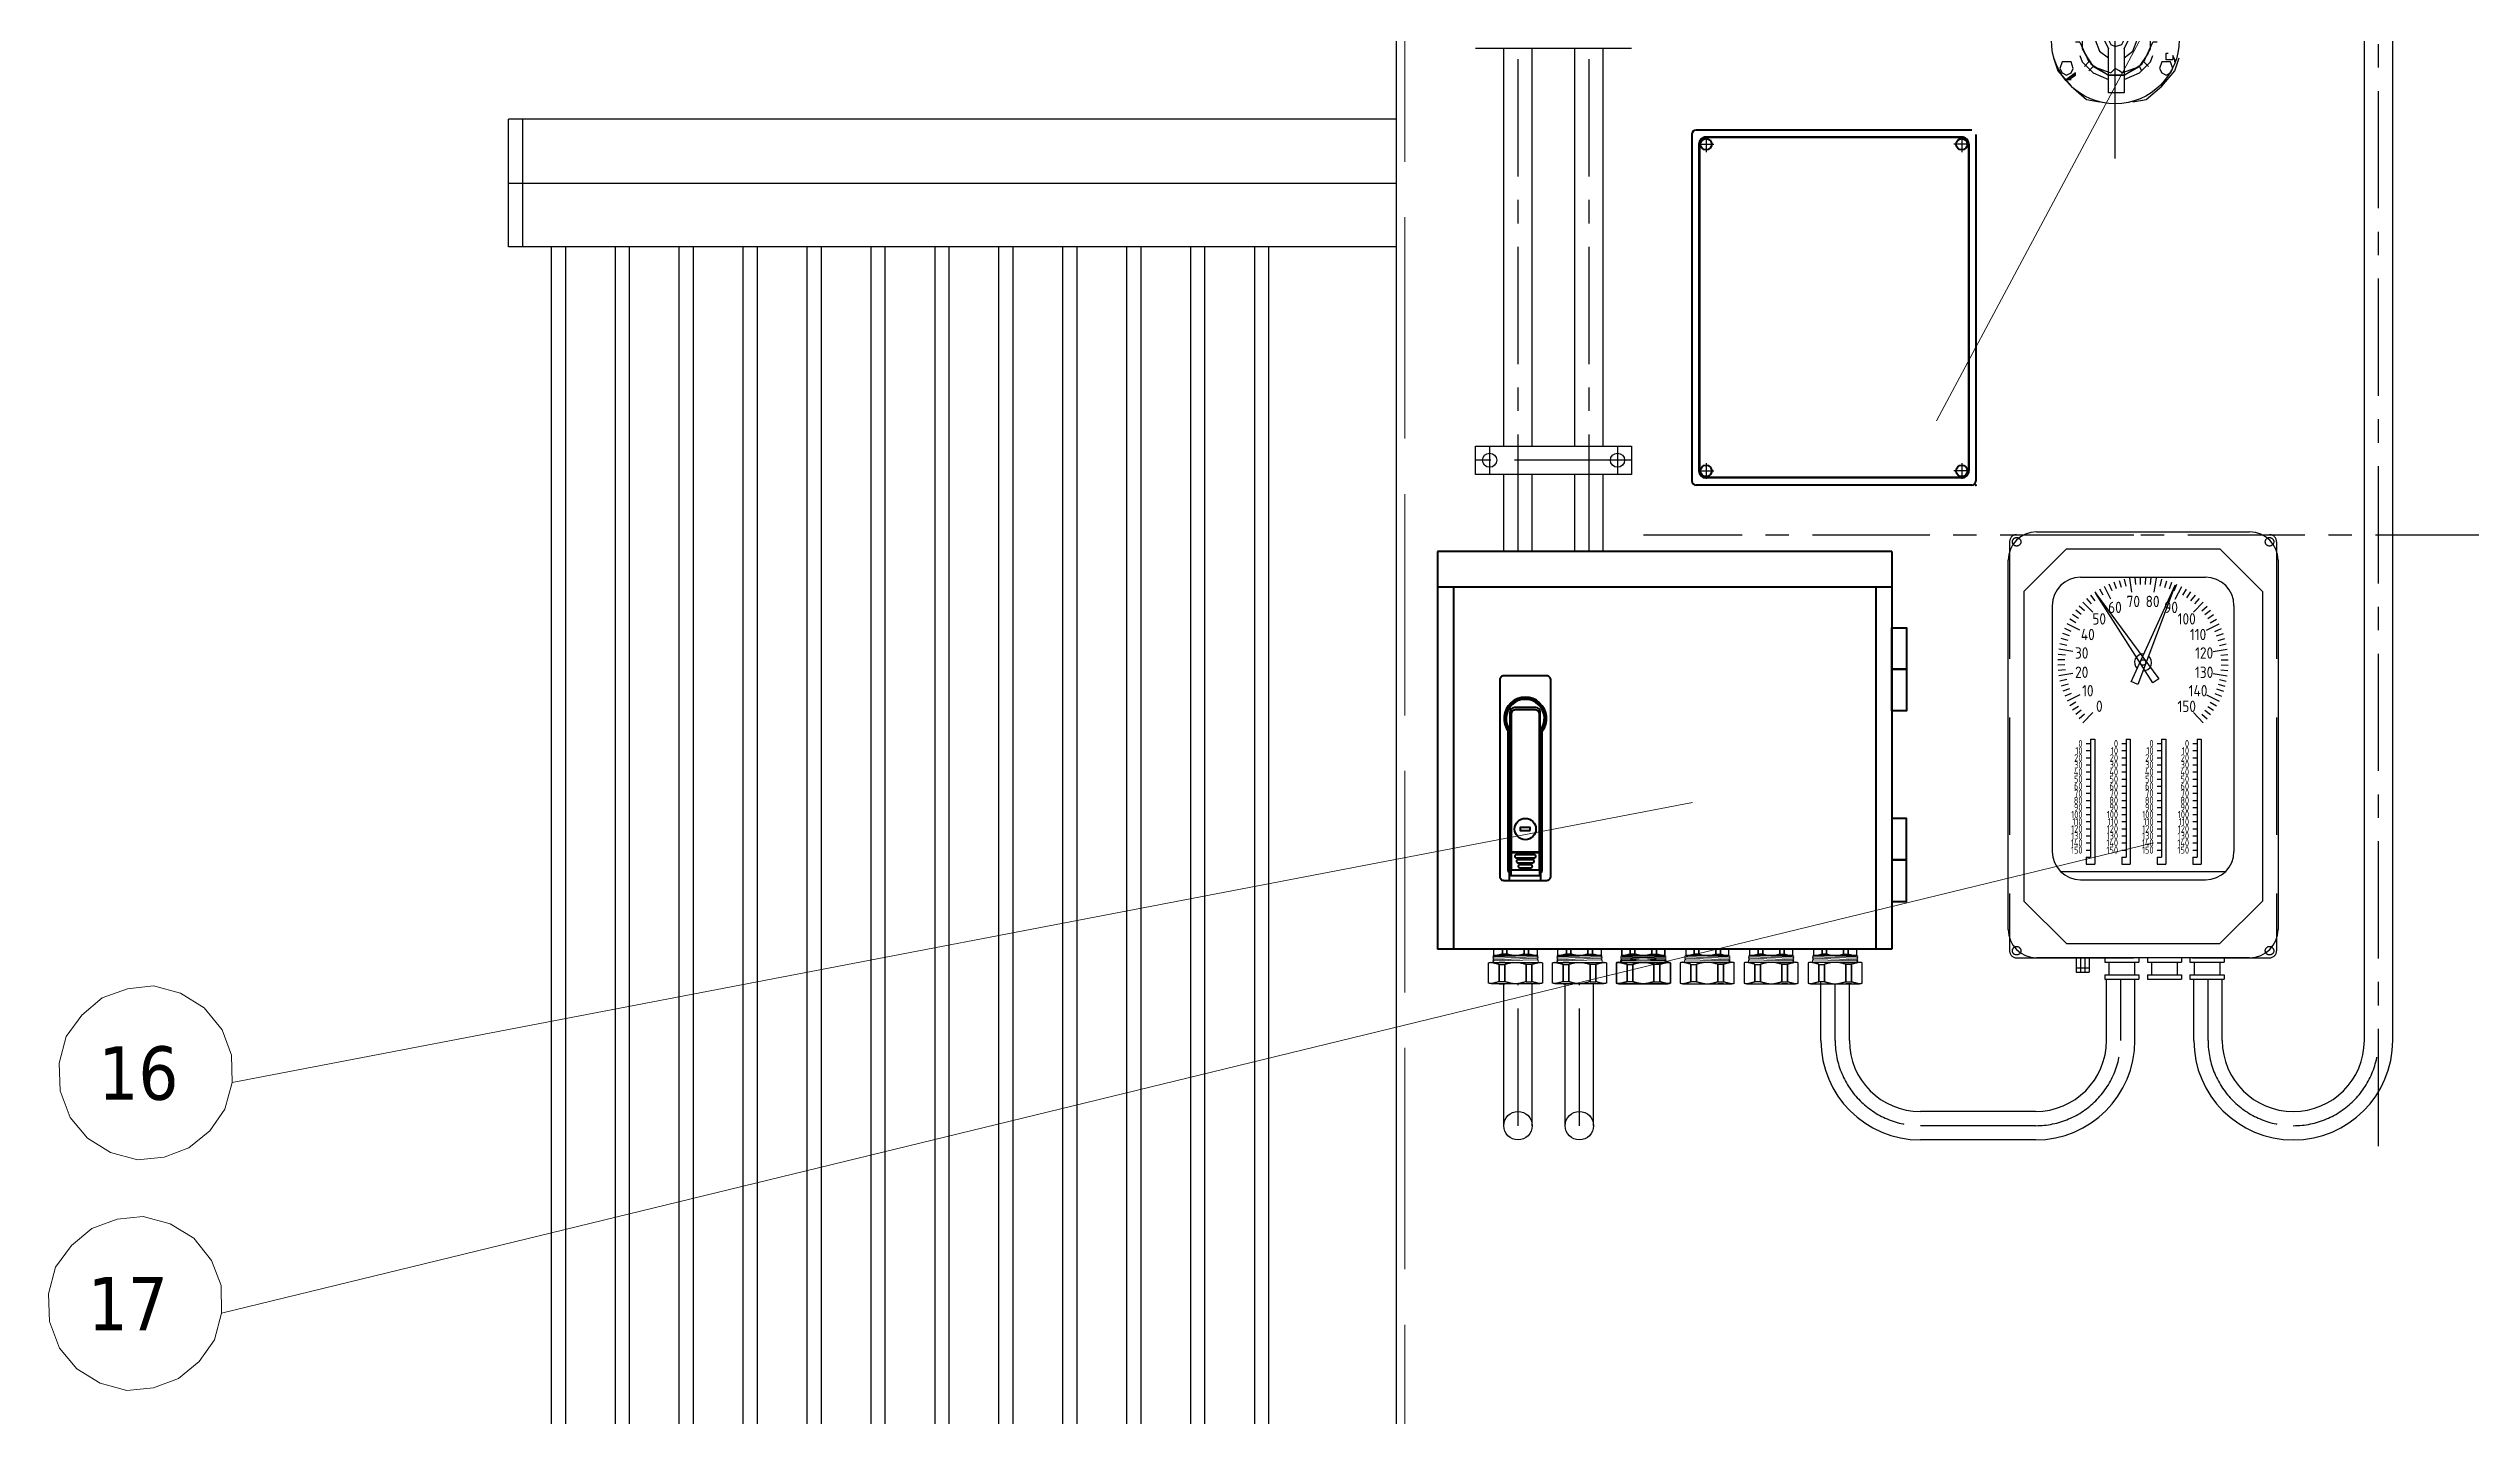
# Model space of a CAD drawing. Header units: millimetres. Extents: x 198976 to 421125, y -418833 to -203687.
# Drawn here: x 203527 to 205233, y -208846 to -207883 of the extents above; entities that cross this region are included whole.
import ezdxf
from ezdxf.enums import TextEntityAlignment as Align

# ---------------------------------------------------------------- set-up
doc = ezdxf.new("R2010")
doc.units = ezdxf.units.MM
doc.header["$LTSCALE"] = 13
for name, pattern in [('ACAD_ISO02W100', [15, 12, -3]), ('CENTER', [50.8, 31.75, -6.35, 6.35, -6.35]), ('CENTERX2', [101.6, 63.5, -12.7, 12.7, -12.7]), ('HIDDEN', [9.525, 6.35, -3.175])]:
    doc.linetypes.add(name, pattern=pattern)
doc.layers.get('0').update_dxf_attribs({"color": 1, "linetype": 'CENTER'})
for name, color, linetype in [('1', 4, 'Continuous'), ('2', 3, 'Continuous'), ('3', 6, 'HIDDEN'), ('3中心线层', 1, 'CENTER'), ('粗实线', 4, 'Continuous')]:
    doc.layers.add(name, color=color, linetype=linetype)
doc.layers.add('标注、文本', color=3, linetype='Continuous', lineweight=25)
doc.layers.add('铁心', color=3, linetype='Continuous', lineweight=0)
doc.styles.get("Standard").update_dxf_attribs({"font": 'gbenor.shx', "bigfont": 'gbcbig.shx'})
doc.styles.add('Tahoma$001', font='tahoma.ttf', dxfattribs={"height": 2.159784})
doc.styles.add('Tahoma_txtstyle_37.59_0_0', font='tahoma.ttf')

# ---------------------------------------------------------------- blocks, each defined once
blk = doc.blocks.new('A$C0AD52951')
at = {"layer": '粗实线'}
h = blk.add_hatch(color=256, dxfattribs=at)
h.dxf.hatch_style = 2
h.paths.add_polyline_path([(2.2, 41.7), (1.1, 41.7), (2.2, 41.7), (3.3, 40.6), (3.3, 39.5), (4.4, 39.5), (4.4, 38.4), (5.5, 38.4), (5.5, 37.3), (6.6, 39.5), (5.5, 39.5), (4.4, 38.4), (4.4, 39.5), (4.4, 40.6), (3.3, 40.6), (3.3, 41.7)])
h = blk.add_hatch(color=256, dxfattribs=at)
h.dxf.hatch_style = 2
h.paths.add_polyline_path([(1.1, 41.7), (1.1, 40.6), (1.1, 39.5), (2.2, 39.5), (2.2, 40.6), (1.1, 40.6), (1.1, 41.7), (2.2, 41.7)])
h = blk.add_hatch(color=256, dxfattribs=at)
h.dxf.hatch_style = 2
h.paths.add_polyline_path([(6.6, 11), (7.7, 11), (11, 13.2), (11, 14.3)])
for points in [[(24.1, 62.5), (14.3, 59.3), (6.6, 52.7), (1.1, 43.9), (0, 38.4)], [(35.1, 51.6), (39.5, 57.1), (38.4, 62.5), (34, 66.9), (28.5, 66.9), (24.1, 62.5), (23, 57.1), (27.4, 51.6)], [(25.2, 64.7), (30.7, 71.3), (37.3, 64.7)], [(62.5, 38.4), (61.4, 43.9), (56, 52.7), (48.3, 59.3), (38.4, 62.5)], [(27.4, 51.6), (19.8, 48.3), (14.3, 42.8), (13.2, 39.5)], [(27.4, 48.3), (18.7, 43.9), (14.3, 36.2), (14.3, 26.3), (18.7, 18.7), (27.4, 13.2), (35.1, 13.2), (35.1, 4.4), (27.4, 4.4), (27.4, 13.2)], [(23, 59.3), (23, 47.2)], [(27.4, 35.1), (27.4, 51.6), (35.1, 51.6), (35.1, 35.1)], [(49.4, 39.5), (48.3, 42.8), (42.8, 48.3), (35.1, 51.6)], [(35.1, 13.2), (43.9, 18.7), (48.3, 26.3), (48.3, 36.2), (43.9, 43.9), (35.1, 48.3)], [(39.5, 59.3), (39.5, 47.2)], [(54.9, 50.5), (50.5, 47.2)], [(54.9, 50.5), (51.6, 50.5), (52.7, 48.3)], [(45, 40.6), (43.9, 42.8), (36.2, 47.2), (26.3, 47.2), (18.7, 42.8), (17.6, 40.6)], [(27.4, 40.6), (23, 36.2), (20.8, 30.7), (23, 25.2), (27.4, 21.9)], [(35.1, 21.9), (39.5, 25.2), (41.7, 30.7), (39.5, 36.2), (35.1, 40.6)], [(15.4, 24.1), (19.8, 17.6), (28.5, 14.3)], [(27.4, 35.1), (25.2, 30.7), (27.4, 26.3)], [(35.1, 26.3), (35.1, 13.2), (27.4, 13.2), (27.4, 26.3)], [(34, 14.3), (42.8, 17.6), (47.2, 24.1)], [(35.1, 26.3), (37.3, 30.7), (35.1, 35.1)], [(60.4, 19.8), (60.4, 20.8), (59.3, 23), (59.3, 21.9), (59.3, 20.8), (58.2, 20.8), (57.1, 20.8), (56, 20.8), (56, 21.9), (56, 23), (56, 24.1), (57.1, 24.1)], [(0, 21.9), (2.2, 15.4), (8.8, 7.7), (16.5, 1.1), (23, 0)], [(13.2, 23), (14.3, 19.8), (19.8, 14.3), (27.4, 11)], [(34, 14.3), (32.9, 15.4), (30.7, 16.5), (29.6, 15.4), (28.5, 14.3)], [(34, 14.3), (32.9, 15.4), (30.7, 16.5), (29.6, 15.4), (28.5, 14.3)], [(35.1, 11), (42.8, 14.3), (48.3, 19.8), (49.4, 23)], [(39.5, 0), (46.1, 1.1), (53.8, 7.7), (60.4, 15.4), (62.5, 21.9)]]:
    blk.add_lwpolyline(points, dxfattribs=at)
for points in [[(37.3, 59.3), (36.2, 63.6), (30.7, 65.8), (26.3, 63.6), (24.1, 59.3), (26.3, 54.9), (30.7, 52.7), (36.2, 54.9)], [(34, 59.3), (34, 61.4), (30.7, 62.5), (28.5, 61.4), (27.4, 59.3), (28.5, 57.1), (30.7, 56), (34, 57.1)], [(9.9, 45), (8.8, 47.2), (6.6, 48.3), (4.4, 47.2), (3.3, 45), (4.4, 42.8), (6.6, 41.7), (8.8, 42.8)], [(59.3, 45), (58.2, 47.2), (56, 48.3), (53.8, 47.2), (52.7, 45), (53.8, 42.8), (56, 41.7), (58.2, 42.8)], [(2.2, 41.7), (1.1, 41.7), (2.2, 41.7), (3.3, 40.6), (3.3, 39.5), (4.4, 39.5), (4.4, 38.4), (5.5, 38.4), (5.5, 37.3), (6.6, 39.5), (5.5, 39.5), (4.4, 38.4), (4.4, 39.5), (4.4, 40.6), (3.3, 40.6), (3.3, 41.7)], [(1.1, 41.7), (1.1, 40.6), (1.1, 39.5), (2.2, 39.5), (2.2, 40.6), (1.1, 40.6), (1.1, 41.7), (2.2, 41.7)], [(35.1, 30.7), (34, 34), (30.7, 35.1), (28.5, 34), (27.4, 30.7), (28.5, 28.5), (30.7, 27.4), (34, 28.5)], [(9.9, 16.5), (8.8, 19.8), (6.6, 19.8), (4.4, 19.8), (3.3, 16.5), (4.4, 14.3), (6.6, 13.2), (8.8, 14.3)], [(6.6, 11), (7.7, 11), (11, 13.2), (11, 14.3)], [(59.3, 16.5), (58.2, 19.8), (56, 19.8), (53.8, 19.8), (52.7, 16.5), (53.8, 14.3), (56, 13.2), (58.2, 14.3)], [(7.7, 11), (8.8, 11)]]:
    blk.add_lwpolyline(points, close=True, dxfattribs=at)
for points in [[(27.4, 48.3), (27.4, 48.3), (19.8, 45), (19.8, 45)], [(42.8, 45), (42.8, 45), (35.1, 48.3), (35.1, 48.3)], [(17.6, 41.7), (17.6, 41.7), (13.2, 32.9), (13.2, 32.9)], [(17.6, 41.7), (17.6, 41.7), (15.4, 43.9), (15.4, 43.9)], [(17.6, 47.2), (17.6, 47.2), (19.8, 45), (19.8, 45)], [(42.8, 45), (42.8, 45), (43.9, 47.2), (43.9, 47.2)], [(47.2, 43.9), (47.2, 43.9), (45, 41.7), (45, 41.7)], [(49.4, 32.9), (49.4, 32.9), (45, 41.7), (45, 41.7)], [(11, 32.9), (11, 32.9), (13.2, 32.9), (13.2, 32.9)], [(13.2, 29.6), (13.2, 29.6), (11, 29.6), (11, 29.6)], [(13.2, 29.6), (13.2, 29.6), (17.6, 19.8), (17.6, 19.8)], [(45, 19.8), (45, 19.8), (49.4, 29.6), (49.4, 29.6)], [(49.4, 32.9), (49.4, 32.9), (51.6, 32.9), (51.6, 32.9)], [(51.6, 29.6), (51.6, 29.6), (49.4, 29.6), (49.4, 29.6)], [(15.4, 17.6), (15.4, 17.6), (17.6, 19.8), (17.6, 19.8)], [(19.8, 17.6), (19.8, 17.6), (17.6, 15.4), (17.6, 15.4)], [(19.8, 17.6), (19.8, 17.6), (27.4, 13.2), (27.4, 13.2)], [(35.1, 13.2), (35.1, 13.2), (42.8, 17.6), (42.8, 17.6)], [(43.9, 15.4), (43.9, 15.4), (42.8, 17.6), (42.8, 17.6)], [(45, 19.8), (45, 19.8), (47.2, 17.6), (47.2, 17.6)]]:
    blk.add_open_spline(points, degree=3, dxfattribs=at)
blk = doc.blocks.new('A$C104F2B00')
at = {"layer": '标注、文本'}
blk.add_circle((45, 45), 45, dxfattribs=at)
at = {"layer": '标注、文本', "xscale": 1.4175, "yscale": 1.4175, "zscale": 1.4175}
blk.add_blockref('A$C0AD52951', (1.4, 1.4), dxfattribs=at)
at = {"layer": '标注、文本', "style": 'Tahoma$001'}
blk.add_text('TC', height=25, dxfattribs=at).set_placement((25.7, 112.5))
blk = doc.blocks.new('电缆管接头(M32)')
at = {"color": 1}
for p, q in [((15.2, 0), (-15.2, 0)), ((15.2, -4.5), (-15.2, -4.5))]:
    blk.add_line(p, q, dxfattribs=at)
at = {"color": 1, "lineweight": 15}
for p, q in [((-16, -5), (-15.2, -4.5)), ((-16, -5), (-15.2, -5.5)), ((-16, -5.9), (-15.2, -5.5)), ((-16, -5.9), (-15.2, -6.4)), ((-16, -6.9), (-15.2, -6.4)), ((-16, -6.9), (-15.2, -7.4)), ((-16, -7.9), (-15.2, -7.4)), ((-16, -7.9), (-16, -9.3)), ((16, -9.3), (-16, -9.3)), ((-15.2, -4.5), (15.2, -5.5)), ((-15.2, -5.5), (15.2, -6.4)), ((-15.2, -6.4), (15.2, -7.4)), ((-15.2, -7.4), (15.2, -8.3)), ((16, -5), (15.2, -4.5)), ((16, -5), (15.2, -5.5)), ((16, -5.9), (15.2, -5.5)), ((16, -5.9), (15.2, -6.4)), ((16, -6.9), (15.2, -6.4)), ((16, -6.9), (15.2, -7.4)), ((16, -7.9), (15.2, -7.4)), ((16, -7.9), (15.2, -8.3)), ((16, -8.8), (15.2, -8.3)), ((16, -8.8), (16, -9.3))]:
    blk.add_line(p, q, dxfattribs=at)
at = {"color": 1}
for points in [[(-15.2, 0), (-15.2, -4.2)], [(-9.2, 0), (-9.2, -3.4)], [(-9.2, 0), (-9.2, -3.4)], [(-6, 0), (-6, -3.4)], [(-6, -3.4), (-6, 0)], [(6, -3.4), (6, 0)], [(6, 0), (6, -3.4)], [(6, -3.4), (6, 0)], [(9.2, 0), (9.2, -3.4)], [(9.2, 0), (9.2, -3.4)], [(15.2, -4.2), (15.2, 0)], [(-19, -9.6), (-19, -23.9)], [(17.2, -9.3), (-17.2, -9.3)], [(-13.8, -4.5), (13.8, -4.5)], [(-7.5, -9.3), (-11.5, -9.3)], [(-11.5, -10.7), (-11.5, -22.9)], [(-11.5, -10.7), (-11.5, -22.9)], [(-9.2, -4.5), (-6, -4.5)], [(7.5, -9.3), (-7.5, -9.3)], [(-7.5, -10.7), (-7.5, -22.9)], [(-7.5, -22.9), (-7.5, -10.7)], [(-6, -4.5), (6, -4.5)], [(9.2, -4.5), (6, -4.5)], [(7.5, -9.3), (11.5, -9.3)], [(7.5, -22.9), (7.5, -10.7)], [(7.5, -10.7), (7.5, -22.9)], [(7.5, -22.9), (7.5, -10.7)], [(11.5, -10.7), (11.5, -22.9)], [(11.5, -10.7), (11.5, -22.9)], [(19, -23.9), (19, -9.6)], [(-17.2, -24.3), (17.2, -24.3)], [(-11.5, -24.3), (-7.5, -24.3)], [(-7.5, -24.3), (7.5, -24.3)], [(11.5, -24.3), (7.5, -24.3)]]:
    blk.add_lwpolyline(points, dxfattribs=at)
for points in [[(-6, -3.4), (-9.2, -3.4), (-9.2, 0), (-6, 0)], [(6, -3.4), (9.2, -3.4), (9.2, 0), (6, 0)], [(-7.5, -22.9), (-11.5, -22.9), (-11.5, -10.7), (-7.5, -10.7)], [(7.5, -22.9), (11.5, -22.9), (11.5, -10.7), (7.5, -10.7)]]:
    blk.add_lwpolyline(points, close=True, dxfattribs=at)
for centre, radius, start, end in [((-8.1, -59.8), 51.4, 100.2815, 102.2979), ((-26.4, -59.8), 51.4, 73.1437, 79.7185), ((-6.4, 35.9), 41.1, 257.7021, 259.7185), ((-21.1, 35.9), 41.1, 280.2815, 286.8563), ((7.4, -59.8), 51.4, 100.2815, 106.8563), ((5.9, 35.9), 41.1, 253.1437, 259.7185), ((-5.9, 35.9), 41.1, 280.2815, 286.8563), ((-7.4, -59.8), 51.4, 73.1437, 79.7185), ((21.1, 35.9), 41.1, 253.1437, 259.7185), ((26.4, -59.8), 51.4, 100.2815, 106.8563), ((6.4, 35.9), 41.1, 280.2815, 282.2979), ((8.1, -59.8), 51.4, 77.7021, 79.7185), ((-8.1, 26.3), 51.4, 257.7021, 259.7185), ((-26.4, 26.3), 51.4, 280.2815, 286.8563), ((7.4, 26.3), 51.4, 253.1437, 259.7185), ((-7.4, 26.3), 51.4, 280.2815, 286.8563), ((26.4, 26.3), 51.4, 253.1437, 259.7185), ((8.1, 26.3), 51.4, 280.2815, 282.2979)]:
    blk.add_arc(centre, radius, start, end, dxfattribs=at)
blk = doc.blocks.new('油面温度计')
at = {"layer": '1', "ltscale": 0.1}
for p, q in [((10587.6, 4497.4), (10737.6, 4497.4)), ((10567.6, 4217.4), (10567.6, 4477.4)), ((10757.6, 4477.4), (10757.6, 4217.4)), ((10737.6, 4197.4), (10587.6, 4197.4))]:
    blk.add_line(p, q, dxfattribs=at)
at = {"layer": '1', "ltscale": 25}
for p, q in [((10608.6, 4485.4), (10578.6, 4455.4)), ((10608.6, 4485.4), (10716.6, 4485.4)), ((10746.6, 4455.4), (10716.6, 4485.4)), ((10578.6, 4455.4), (10578.6, 4237.4)), ((10618.6, 4465.4), (10706.6, 4465.4)), ((10628.9, 4448.9), (10625.8, 4452.8)), ((10631.7, 4450.9), (10628.9, 4455.1)), ((10634.6, 4452.8), (10632.1, 4457.1)), ((10639.9, 4450), (10635.4, 4458.9)), ((10640.8, 4455.9), (10638.8, 4460.5)), ((10644, 4457.2), (10642.3, 4461.9)), ((10647.3, 4458.2), (10645.9, 4463)), ((10650.6, 4459.1), (10649.5, 4464)), ((10654.8, 4454.8), (10653.2, 4464.7)), ((10657.4, 4460.2), (10657, 4465.2)), ((10660.9, 4460.4), (10660.7, 4465.4)), ((10664.3, 4460.4), (10664.5, 4465.4)), ((10667.8, 4460.2), (10668.3, 4465.2)), ((10670.4, 4454.8), (10672, 4464.7)), ((10674.6, 4459.1), (10675.7, 4464)), ((10678, 4458.2), (10679.3, 4463)), ((10681.2, 4457.2), (10682.9, 4461.9)), ((10684.5, 4455.9), (10686.4, 4460.5)), ((10685.3, 4450), (10689.8, 4458.9)), ((10690.6, 4452.8), (10693.2, 4457.1)), ((10693.5, 4450.9), (10696.3, 4455.1)), ((10696.3, 4448.9), (10699.4, 4452.8)), ((10746.6, 4455.4), (10746.6, 4237.4)), ((10598.6, 4445.4), (10598.6, 4272.4)), ((10615.3, 4433.4), (10611, 4436)), ((10617.1, 4436.3), (10613, 4439.2)), ((10619.1, 4439.1), (10615.2, 4442.2)), ((10621.4, 4441.8), (10617.6, 4445.1)), ((10627.3, 4440.8), (10620.2, 4447.9)), ((10626.2, 4446.7), (10622.9, 4450.4)), ((10698, 4440.8), (10705, 4447.9)), ((10699, 4446.7), (10702.3, 4450.4)), ((10703.9, 4441.8), (10707.6, 4445.1)), ((10706.1, 4439.1), (10710, 4442.2)), ((10708.1, 4436.3), (10712.2, 4439.2)), ((10709.9, 4433.4), (10714.3, 4436)), ((10726.6, 4445.4), (10726.6, 4272.4)), ((10608.9, 4417.4), (10604.1, 4418.5)), ((10609.8, 4420.8), (10605, 4422.2)), ((10610.9, 4424.1), (10606.2, 4425.8)), ((10612.1, 4427.3), (10607.5, 4429.3)), ((10618.1, 4428.1), (10609.1, 4432.7)), ((10707.2, 4428.1), (10716.1, 4432.7)), ((10713.1, 4427.3), (10717.7, 4429.3)), ((10714.4, 4424.1), (10719.1, 4425.8)), ((10715.4, 4420.8), (10720.2, 4422.2)), ((10716.3, 4417.4), (10721.2, 4418.5)), ((10607.6, 4407.2), (10602.6, 4407.3)), ((10607.6, 4403.7), (10602.6, 4403.5)), ((10607.9, 4410.6), (10602.9, 4411.1)), ((10613.2, 4413.2), (10603.3, 4414.8)), ((10712, 4413.2), (10721.9, 4414.8)), ((10717.4, 4410.6), (10722.3, 4411.1)), ((10717.6, 4407.2), (10722.6, 4407.3)), ((10717.6, 4403.7), (10722.6, 4403.5)), ((10607.9, 4400.3), (10602.9, 4399.8)), ((10613.2, 4397.6), (10603.3, 4396)), ((10608.9, 4393.4), (10604.1, 4392.3)), ((10609.8, 4390.1), (10605, 4388.7)), ((10610.9, 4386.8), (10606.2, 4385.1)), ((10612.1, 4383.6), (10607.5, 4381.6)), ((10712, 4397.6), (10721.9, 4396)), ((10713.1, 4383.6), (10717.7, 4381.6)), ((10714.4, 4386.8), (10719.1, 4385.1)), ((10715.4, 4390.1), (10720.2, 4388.7)), ((10716.3, 4393.4), (10721.2, 4392.3)), ((10717.4, 4400.3), (10722.3, 4399.8)), ((10618.1, 4382.7), (10609.1, 4378.2)), ((10615.3, 4377.4), (10611, 4374.9)), ((10617.1, 4374.5), (10613, 4371.7)), ((10619.1, 4371.7), (10615.2, 4368.7)), ((10621.4, 4369.1), (10617.6, 4365.7)), ((10627.3, 4370.1), (10620.2, 4363)), ((10698, 4370.1), (10705, 4363)), ((10703.9, 4369.1), (10707.6, 4365.7)), ((10706.1, 4371.7), (10710, 4368.7)), ((10707.2, 4382.7), (10716.1, 4378.2)), ((10707.2, 4382.7), (10716.1, 4378.2)), ((10708.1, 4374.5), (10712.2, 4371.7)), ((10709.9, 4377.4), (10714.3, 4374.9)), ((10625.6, 4351.3), (10625.6, 4268.3)), ((10625.6, 4351.3), (10628.6, 4351.3)), ((10628.6, 4351.3), (10628.6, 4263.3)), ((10650.6, 4351.3), (10650.6, 4268.3)), ((10650.6, 4351.3), (10653.6, 4351.3)), ((10653.6, 4351.3), (10653.6, 4263.3)), ((10675.6, 4351.3), (10675.6, 4268.3)), ((10675.6, 4351.3), (10678.6, 4351.3)), ((10678.6, 4351.3), (10678.6, 4263.3)), ((10700.6, 4351.3), (10700.6, 4268.3)), ((10700.6, 4351.3), (10703.6, 4351.3)), ((10703.6, 4351.3), (10703.6, 4263.3)), ((10622.6, 4348.3), (10625.6, 4348.3)), ((10622.6, 4343.3), (10625.6, 4343.3)), ((10622.6, 4338.3), (10625.6, 4338.3)), ((10622.6, 4333.3), (10625.6, 4333.3)), ((10647.6, 4348.3), (10650.6, 4348.3)), ((10647.6, 4343.3), (10650.6, 4343.3)), ((10647.6, 4338.3), (10650.6, 4338.3)), ((10647.6, 4333.3), (10650.6, 4333.3)), ((10672.6, 4348.3), (10675.6, 4348.3)), ((10672.6, 4343.3), (10675.6, 4343.3)), ((10672.6, 4338.3), (10675.6, 4338.3)), ((10672.6, 4333.3), (10675.6, 4333.3)), ((10697.6, 4348.3), (10700.6, 4348.3)), ((10697.6, 4343.3), (10700.6, 4343.3)), ((10697.6, 4338.3), (10700.6, 4338.3)), ((10697.6, 4333.3), (10700.6, 4333.3)), ((10622.6, 4328.3), (10625.6, 4328.3)), ((10622.6, 4323.3), (10625.6, 4323.3)), ((10622.6, 4318.3), (10625.6, 4318.3)), ((10647.6, 4328.3), (10650.6, 4328.3)), ((10647.6, 4323.3), (10650.6, 4323.3)), ((10647.6, 4318.3), (10650.6, 4318.3)), ((10672.6, 4328.3), (10675.6, 4328.3)), ((10672.6, 4323.3), (10675.6, 4323.3)), ((10672.6, 4318.3), (10675.6, 4318.3)), ((10697.6, 4328.3), (10700.6, 4328.3)), ((10697.6, 4323.3), (10700.6, 4323.3)), ((10697.6, 4318.3), (10700.6, 4318.3)), ((10622.6, 4313.3), (10625.6, 4313.3)), ((10622.6, 4308.3), (10625.6, 4308.3)), ((10622.6, 4303.3), (10625.6, 4303.3)), ((10622.6, 4298.3), (10625.6, 4298.3)), ((10647.6, 4313.3), (10650.6, 4313.3)), ((10647.6, 4308.3), (10650.6, 4308.3)), ((10647.6, 4303.3), (10650.6, 4303.3)), ((10647.6, 4298.3), (10650.6, 4298.3)), ((10672.6, 4313.3), (10675.6, 4313.3)), ((10672.6, 4308.3), (10675.6, 4308.3)), ((10672.6, 4303.3), (10675.6, 4303.3)), ((10672.6, 4298.3), (10675.6, 4298.3)), ((10697.6, 4313.3), (10700.6, 4313.3)), ((10697.6, 4308.3), (10700.6, 4308.3)), ((10697.6, 4303.3), (10700.6, 4303.3)), ((10697.6, 4298.3), (10700.6, 4298.3)), ((10622.6, 4293.3), (10625.6, 4293.3)), ((10622.6, 4288.3), (10625.6, 4288.3)), ((10622.6, 4283.3), (10625.6, 4283.3)), ((10647.6, 4293.3), (10650.6, 4293.3)), ((10647.6, 4288.3), (10650.6, 4288.3)), ((10647.6, 4283.3), (10650.6, 4283.3)), ((10672.6, 4293.3), (10675.6, 4293.3)), ((10672.6, 4288.3), (10675.6, 4288.3)), ((10672.6, 4283.3), (10675.6, 4283.3)), ((10697.6, 4293.3), (10700.6, 4293.3)), ((10697.6, 4288.3), (10700.6, 4288.3)), ((10697.6, 4283.3), (10700.6, 4283.3)), ((10622.6, 4278.3), (10625.6, 4278.3)), ((10622.6, 4273.3), (10625.6, 4273.3)), ((10622.6, 4268.3), (10622.6, 4263.3)), ((10622.6, 4268.3), (10625.6, 4268.3)), ((10647.6, 4278.3), (10650.6, 4278.3)), ((10647.6, 4273.3), (10650.6, 4273.3)), ((10647.6, 4268.3), (10647.6, 4263.3)), ((10647.6, 4268.3), (10650.6, 4268.3)), ((10672.6, 4278.3), (10675.6, 4278.3)), ((10672.6, 4273.3), (10675.6, 4273.3)), ((10672.6, 4268.3), (10672.6, 4263.3)), ((10672.6, 4268.3), (10675.6, 4268.3)), ((10697.6, 4278.3), (10700.6, 4278.3)), ((10697.6, 4273.3), (10700.6, 4273.3)), ((10697.6, 4268.3), (10697.6, 4263.3)), ((10697.6, 4268.3), (10700.6, 4268.3)), ((10604.5, 4258.3), (10720.8, 4258.3)), ((10618.6, 4252.4), (10706.6, 4252.4)), ((10622.6, 4263.3), (10628.6, 4263.3)), ((10647.6, 4263.3), (10653.6, 4263.3)), ((10672.6, 4263.3), (10678.6, 4263.3)), ((10697.6, 4263.3), (10703.6, 4263.3)), ((10608.6, 4207.4), (10578.6, 4237.4)), ((10716.6, 4207.4), (10746.6, 4237.4)), ((10608.6, 4207.4), (10716.6, 4207.4))]:
    blk.add_line(p, q, dxfattribs=at)
for points in [[(10669.5, 4391), (10629.3, 4454), (10673.6, 4393.8), (10669.4, 4391.1)], [(10654.2, 4391.8), (10685.2, 4459.9), (10658.8, 4389.8), (10654.3, 4391.9)]]:
    blk.add_lwpolyline(points, dxfattribs=at)
blk.add_circle((10662.6, 4405.4), 1.97, dxfattribs=at)
at = {"layer": '1', "ltscale": 0.1}
for centre, start, end in [((10587.6, 4477.4), 90, 180), ((10737.6, 4477.4), 0, 90), ((10587.6, 4217.4), 180, 270), ((10737.6, 4217.4), 270, 0)]:
    blk.add_arc(centre, 20, start, end, dxfattribs=at)
at = {"layer": '1', "ltscale": 25}
for centre, start, end in [((10618.6, 4445.4), 90, 180), ((10706.6, 4445.4), 0, 90), ((10618.6, 4272.4), 180, 270), ((10706.6, 4272.4), 270, 0)]:
    blk.add_arc(centre, 20, start, end, dxfattribs=at)
at = {"layer": '1'}
for start, end in [(84.6978, 226.3735), (268.5281, 50.2038)]:
    blk.add_arc((10662.6, 4405.4), 6, start, end, dxfattribs=at)
at = {"layer": '3'}
for p, q in [((10568.6, 4490.4), (10568.6, 4202.4)), ((10573.6, 4495.4), (10751.6, 4495.4)), ((10756.6, 4490.4), (10756.6, 4202.4)), ((10573.6, 4197.4), (10751.6, 4197.4)), ((10615.6, 4197.4), (10615.6, 4187.4)), ((10618.6, 4197.4), (10618.6, 4187.4)), ((10621.6, 4197.4), (10621.6, 4187.4)), ((10624.6, 4197.4), (10624.6, 4187.4)), ((10635.6, 4197.4), (10635.6, 4194.4)), ((10659.6, 4197.4), (10659.6, 4194.4)), ((10665.6, 4197.4), (10665.6, 4194.4)), ((10689.6, 4197.4), (10689.6, 4194.4)), ((10695.6, 4197.4), (10695.6, 4194.4)), ((10719.6, 4197.4), (10719.6, 4194.4)), ((10615.6, 4190.4), (10624.6, 4190.4)), ((10615.6, 4187.4), (10624.6, 4187.4)), ((10635.6, 4194.4), (10659.6, 4194.4)), ((10635.6, 4185.4), (10635.6, 4182.4)), ((10635.6, 4185.4), (10659.6, 4185.4)), ((10635.6, 4182.4), (10659.6, 4182.4)), ((10638.6, 4194.4), (10638.6, 4185.4)), ((10656.6, 4194.4), (10656.6, 4185.4)), ((10659.6, 4185.4), (10659.6, 4182.4)), ((10665.6, 4194.4), (10689.6, 4194.4)), ((10665.6, 4185.4), (10665.6, 4182.4)), ((10665.6, 4185.4), (10689.6, 4185.4)), ((10665.6, 4182.4), (10689.6, 4182.4)), ((10668.6, 4194.4), (10668.6, 4185.4)), ((10686.6, 4194.4), (10686.6, 4185.4)), ((10689.6, 4185.4), (10689.6, 4182.4)), ((10695.6, 4194.4), (10719.6, 4194.4)), ((10695.6, 4185.4), (10695.6, 4182.4)), ((10695.6, 4185.4), (10719.6, 4185.4)), ((10695.6, 4182.4), (10719.6, 4182.4)), ((10698.6, 4194.4), (10698.6, 4185.4)), ((10716.6, 4194.4), (10716.6, 4185.4)), ((10719.6, 4185.4), (10719.6, 4182.4))]:
    blk.add_line(p, q, dxfattribs=at)
for centre in [(10573.6, 4490.4), (10751.6, 4490.4), (10573.6, 4202.4), (10751.6, 4202.4)]:
    blk.add_circle(centre, 3, dxfattribs=at)
for centre, start, end in [((10573.6, 4490.4), 90, 180), ((10751.6, 4490.4), 0, 90), ((10573.6, 4202.4), 180, 270), ((10751.6, 4202.4), 270, 0)]:
    blk.add_arc(centre, 5, start, end, dxfattribs=at)
at = {"layer": '2'}
for s, p in [('70', (10655.7, 4448.4)), ('80', (10669.3, 4448.4)), ('50', (10631.7, 4436.1)), ('60', (10642.8, 4444.2)), ('90', (10682.3, 4444.2)), ('100', (10693.3, 4436.1)), ('40', (10623.7, 4425.1)), ('110', (10701.3, 4425.1)), ('30', (10619.4, 4412.1)), ('20', (10619.4, 4398.5)), ('120', (10705.6, 4412.1)), ('130', (10705.6, 4398.5)), ('10', (10623.7, 4385.5)), ('140', (10701.3, 4385.5)), ('0', (10631.8, 4374.6)), ('150', (10693.3, 4374.5))]:
    blk.add_text(s, height=8, dxfattribs=at).set_placement(p, align=Align.MIDDLE)
for s, p in [('0', (10620, 4348.3)), ('0', (10645, 4348.3)), ('0', (10670, 4348.3)), ('0', (10695, 4348.3)), ('30', (10620, 4333.3)), ('20', (10620, 4338.3)), ('10', (10620, 4343.3)), ('30', (10645, 4333.3)), ('20', (10645, 4338.3)), ('10', (10645, 4343.3)), ('30', (10670, 4333.3)), ('20', (10670, 4338.3)), ('10', (10670, 4343.3)), ('30', (10695, 4333.3)), ('20', (10695, 4338.3)), ('10', (10695, 4343.3)), ('40', (10620, 4328.3)), ('50', (10620, 4323.3)), ('60', (10620, 4318.3)), ('70', (10620, 4313.3)), ('40', (10645, 4328.3)), ('50', (10645, 4323.3)), ('60', (10645, 4318.3)), ('70', (10645, 4313.3)), ('40', (10670, 4328.3)), ('50', (10670, 4323.3)), ('60', (10670, 4318.3)), ('70', (10670, 4313.3)), ('40', (10695, 4328.3)), ('50', (10695, 4323.3)), ('60', (10695, 4318.3)), ('70', (10695, 4313.3)), ('100', (10620, 4298.3)), ('80', (10620, 4308.3)), ('90', (10620, 4303.3)), ('100', (10645, 4298.3)), ('80', (10645, 4308.3)), ('90', (10645, 4303.3)), ('100', (10670, 4298.3)), ('80', (10670, 4308.3)), ('90', (10670, 4303.3)), ('100', (10695, 4298.3)), ('80', (10695, 4308.3)), ('90', (10695, 4303.3)), ('130', (10620, 4283.3)), ('120', (10620, 4288.3)), ('110', (10620, 4293.3)), ('130', (10645, 4283.3)), ('120', (10645, 4288.3)), ('110', (10645, 4293.3)), ('130', (10670, 4283.3)), ('120', (10670, 4288.3)), ('110', (10670, 4293.3)), ('130', (10695, 4283.3)), ('120', (10695, 4288.3)), ('110', (10695, 4293.3)), ('140', (10620, 4278.3)), ('150', (10620, 4273.3)), ('140', (10645, 4278.3)), ('150', (10645, 4273.3)), ('140', (10670, 4278.3)), ('150', (10670, 4273.3)), ('140', (10695, 4278.3)), ('150', (10695, 4273.3))]:
    blk.add_text(s, height=5, dxfattribs=at).set_placement(p, align=Align.MIDDLE_RIGHT)

msp = doc.modelspace()

# ---------------------------------------------------------------- linework, layer by layer
for p, q in [((204688.51, -207950.06), (204699.51, -207950.06)), ((204694.01, -207944.56), (204694.01, -207955.56)), ((204879.51, -207950.06), (204868.51, -207950.06)), ((204874.01, -207944.56), (204874.01, -207955.56)), ((204688.51, -208180.06), (204699.51, -208180.06)), ((204694.01, -208174.56), (204694.01, -208185.56)), ((204879.51, -208180.06), (204868.51, -208180.06)), ((204874.01, -208174.56), (204874.01, -208185.56))]:
    msp.add_line(p, q)
at = {"color": 4, "linetype": 'ByBlock', "lineweight": 40}
for p, q in [((204824.89, -208236.9), (204504.89, -208236.9)), ((204504.89, -208236.9), (204504.89, -208516.9)), ((204504.89, -208236.9), (204504.89, -208516.9)), ((204824.89, -208236.9), (204824.89, -208516.9)), ((204824.89, -208261.9), (204504.89, -208261.9)), ((204516.32, -208261.9), (204516.32, -208516.9)), ((204813.47, -208261.9), (204813.47, -208516.9)), ((204556.26, -208362.93), (204556.26, -208349.67)), ((204574.26, -208346.67), (204559.26, -208346.67)), ((204577.26, -208362.93), (204577.26, -208349.67)), ((204554.76, -208462.16), (204554.76, -208363.45)), ((204555.76, -208468.45), (204555.76, -208363.11)), ((204577.76, -208468.45), (204577.76, -208363.11)), ((204578.76, -208462.16), (204578.76, -208363.45)), ((204824.89, -208516.9), (204504.89, -208516.9))]:
    msp.add_line(p, q, dxfattribs=at)
at = {"color": 4, "linetype": 'ByBlock', "lineweight": 30}
msp.add_line((204551.76, -208324.45), (204581.76, -208324.45), dxfattribs=at)
at = {"color": 4, "linetype": 'ByBlock', "lineweight": 40}
for points in [[(204824.89, -208290.58), (204835.05, -208290.58), (204835.05, -208319.76), (204824.89, -208319.76)], [(204824.89, -208319.76), (204835.05, -208319.76), (204835.05, -208348.94), (204824.89, -208348.94)], [(204570.26, -208433.29), (204570.26, -208431.29), (204563.26, -208431.29), (204563.26, -208433.29)], [(204824.89, -208454.04), (204835.05, -208454.04), (204835.05, -208424.86), (204824.89, -208424.86)], [(204556.76, -208460.95), (204576.76, -208460.95), (204576.76, -208465.35), (204556.76, -208465.35)], [(204824.89, -208483.23), (204835.05, -208483.23), (204835.05, -208454.04), (204824.89, -208454.04)]]:
    msp.add_lwpolyline(points, close=True, dxfattribs=at)
for points in [[(204551.76, -208468.45), (204581.76, -208468.45, 0.4142136), (204584.76, -208465.45), (204584.76, -208327.45, 0.4142136), (204581.76, -208324.45), (204551.76, -208324.45, 0.4142136), (204548.76, -208327.45), (204548.76, -208465.45, 0.4142136)], [(204557.26, -208448.45), (204576.26, -208448.45, 0.4142136), (204576.76, -208447.95), (204576.76, -208351.45, 0.4142136), (204573.76, -208348.45), (204559.76, -208348.45, 0.4142136), (204556.76, -208351.45), (204556.76, -208447.95, 0.4142136)], [(204556.76, -208460.95), (204576.76, -208460.95), (204576.76, -208449.45, 0.4142136), (204576.26, -208448.95), (204557.26, -208448.95, 0.4142136), (204556.76, -208449.45)], [(204560.32, -208452.51), (204573.32, -208452.51, 0.4142136), (204574.32, -208451.51), (204574.32, -208451.51, 0.4142136), (204573.32, -208450.51), (204560.32, -208450.51, 0.4142136), (204559.32, -208451.51), (204559.32, -208451.51, 0.4142136)], [(204561.57, -208456.01), (204572.07, -208456.01, 0.4142136), (204573.07, -208455.01), (204573.07, -208455.01, 0.4142136), (204572.07, -208454.01), (204561.57, -208454.01, 0.4142136), (204560.57, -208455.01), (204560.57, -208455.01, 0.4142136)], [(204562.82, -208459.54), (204570.82, -208459.54, 0.4142136), (204571.82, -208458.54), (204571.82, -208458.54, 0.4142136), (204570.82, -208457.54), (204562.82, -208457.54, 0.4142136), (204561.82, -208458.54), (204561.82, -208458.54, 0.4142136)]]:
    msp.add_lwpolyline(points, format="xyb", close=True, dxfattribs=at)
msp.add_circle((204566.76, -208432.29), 7.5, dxfattribs=at)
for centre, radius, start, end in [((204566.76, -208354.45), 15, 323.1301, 216.8699), ((204566.76, -208354.45), 14, 321.78679, 218.21321), ((204566.76, -208354.45), 13.5, 321.05756, 218.94244), ((204559.26, -208349.67), 3, 90, 180), ((204574.26, -208349.67), 3, 0, 90), ((204555.76, -208460.58), 1.87, 237.63745, 270), ((204577.76, -208460.58), 1.87, 270, 302.36255)]:
    msp.add_arc(centre, radius, start, end, dxfattribs=at)
at = {"layer": '1', "color": 1, "linetype": 'CENTERX2', "lineweight": -3, "ltscale": 0.1}
for p, q in [((204561.67, -208236.9), (204561.67, -207778.99)), ((204982.08, -207960.07), (204982.08, -207792.98)), ((204611.67, -208236.9), (204611.67, -207843.65)), ((205167.39, -208655.54), (205167.39, -207875.35)), ((204541.67, -208162.56), (204541.67, -208182.56)), ((204631.67, -208162.56), (204631.67, -208182.56)), ((204641.67, -208172.56), (204531.67, -208172.56)), ((205908.08, -208225.35), (204650, -208225.35)), ((204985.9, -208581.2), (204985.9, -208537.96)), ((205047.39, -208581.2), (205047.39, -208537.96)), ((204561.67, -208641.2), (204561.67, -208541.2)), ((204604.89, -208641.2), (204604.89, -208541.2)), ((204784.89, -208581.2), (204784.89, -208541.2)), ((204925.9, -208641.2), (204844.89, -208641.2))]:
    msp.add_line(p, q, dxfattribs=at)
at = {"layer": '1', "ltscale": 4}
for p, q in [((203851.1, -208022.35), (203851.1, -207932.35)), ((204476.08, -207932.35), (203851.1, -207932.35)), ((203861.1, -208022.35), (203861.1, -207932.35)), ((204476.08, -208022.35), (203851.1, -208022.35))]:
    msp.add_line(p, q, dxfattribs=at)
at = {"layer": '1'}
for p, q in [((203881.1, -208022.35), (203881.1, -209132.35)), ((203891.1, -208022.35), (203891.1, -209132.35)), ((203926.1, -208022.35), (203926.1, -209132.35)), ((203936.1, -208022.35), (203936.1, -209132.35)), ((203971.1, -208022.35), (203971.1, -209132.35)), ((203981.1, -208022.35), (203981.1, -209132.35)), ((204016.1, -208022.35), (204016.1, -209132.35)), ((204026.1, -208022.35), (204026.1, -209132.35)), ((204061.1, -208022.35), (204061.1, -209132.35)), ((204071.1, -208022.35), (204071.1, -209132.35)), ((204106.1, -208022.35), (204106.1, -209132.35)), ((204116.1, -208022.35), (204116.1, -209132.35)), ((204151.1, -208022.35), (204151.1, -209132.35)), ((204161.1, -208022.35), (204161.1, -209132.35)), ((204196.1, -208022.35), (204196.1, -209132.35)), ((204206.1, -208022.35), (204206.1, -209132.35)), ((204241.1, -208022.35), (204241.1, -209132.35)), ((204251.1, -208022.35), (204251.1, -209132.35)), ((204286.1, -208022.35), (204286.1, -209132.35)), ((204296.1, -208022.35), (204296.1, -209132.35)), ((204331.1, -208022.35), (204331.1, -209132.35)), ((204341.1, -208022.35), (204341.1, -209132.35)), ((204376.1, -208022.35), (204376.1, -209132.35)), ((204386.1, -208022.35), (204386.1, -209132.35))]:
    msp.add_line(p, q, dxfattribs=at)
at = {"layer": '1', "color": 1, "linetype": 'CENTERX2', "lineweight": -3, "ltscale": 0.1}
for centre, start, end in [((204844.89, -208581.2), 180, 270), ((204925.9, -208581.2), 270, 0), ((205107.39, -208581.2), 180, 270), ((205107.39, -208581.2), 270, 0)]:
    msp.add_arc(centre, 60, start, end, dxfattribs=at)
at = {"layer": '3中心线层', "ltscale": 40}
msp.add_line((203851.1, -207977.35), (204476.08, -207977.35), dxfattribs=at)
at = {"layer": '标注、文本'}
for p, q in [((204476.08, -209327.35), (204476.08, -207543.35)), ((204641.67, -207882.56), (204531.67, -207882.56)), ((204551.67, -208162.56), (204551.67, -207882.56)), ((204571.67, -208162.56), (204571.67, -207882.56)), ((204601.67, -208162.56), (204601.67, -207882.56)), ((204621.67, -208162.56), (204621.67, -207882.56)), ((205157.39, -208581.2), (205157.39, -207875.35)), ((205177.39, -208581.2), (205177.39, -207875.35)), ((204531.67, -208162.56), (204641.67, -208162.56)), ((204531.67, -208182.56), (204531.67, -208162.56)), ((204641.67, -208162.56), (204641.67, -208182.56)), ((204641.67, -208182.56), (204531.67, -208182.56)), ((204551.67, -208236.9), (204551.67, -208182.56)), ((204571.67, -208236.9), (204571.67, -208182.56)), ((204601.67, -208236.9), (204601.67, -208182.56)), ((204621.67, -208236.9), (204621.67, -208182.56)), ((204975.9, -208581.2), (204975.9, -208537.96)), ((204995.9, -208581.2), (204995.9, -208537.96)), ((205037.39, -208581.2), (205037.39, -208537.96)), ((205057.39, -208581.2), (205057.39, -208537.96)), ((204551.67, -208641.2), (204551.67, -208541.2)), ((204571.67, -208641.2), (204571.67, -208541.2)), ((204594.89, -208641.2), (204594.89, -208541.2)), ((204614.89, -208641.2), (204614.89, -208541.2)), ((204774.89, -208581.2), (204774.89, -208539.81)), ((204794.89, -208581.2), (204794.89, -208541.2)), ((204925.9, -208631.2), (204844.89, -208631.2)), ((204925.9, -208651.2), (204844.89, -208651.2))]:
    msp.add_line(p, q, dxfattribs=at)
at = {"layer": '标注、文本', "color": 2, "linetype": 'ACAD_ISO02W100', "lineweight": 13}
msp.add_line((204482.08, -209327.35), (204482.08, -207543.35), dxfattribs=at)
at = {"layer": '标注、文本'}
for centre, radius in [((204541.67, -208172.56), 5), ((204631.67, -208172.56), 5), ((204561.67, -208641.2), 10), ((204604.89, -208641.2), 10)]:
    msp.add_circle(centre, radius, dxfattribs=at)
for centre, radius, start, end in [((204844.89, -208581.2), 70, 180, 270), ((204844.89, -208581.2), 50, 180, 270), ((204925.9, -208581.2), 50, 270, 0), ((204925.9, -208581.2), 70, 270, 0), ((205107.39, -208581.2), 70, 180, 270), ((205107.39, -208581.2), 50, 180, 270), ((205107.39, -208581.2), 50, 270, 0), ((205107.39, -208581.2), 70, 270, 0)]:
    msp.add_arc(centre, radius, start, end, dxfattribs=at)
at = {"layer": '粗实线', "lineweight": 50}
for p, q in [((204881.01, -207940.06), (204687.01, -207940.06)), ((204684.01, -207943.06), (204684.01, -208187.06)), ((204689.01, -207950.04), (204689.01, -208180.06)), ((204689.16, -207950.04), (204689.16, -208181.28)), ((204689.31, -207950.04), (204689.31, -208181.77)), ((204874.01, -207945.06), (204694.01, -207945.06)), ((204874.01, -207945.21), (204694.01, -207945.21)), ((204874.01, -207945.36), (204694.01, -207945.36)), ((204878.71, -207950.04), (204878.71, -208181.77)), ((204878.86, -207950.04), (204878.86, -208181.28)), ((204879.01, -207950.04), (204879.01, -208180.06)), ((204884.01, -207943.06), (204884.01, -208187.06)), ((204881.01, -208190.06), (204687.01, -208190.06)), ((204874.01, -208184.76), (204694.01, -208184.76)), ((204874.01, -208184.91), (204694.01, -208184.91)), ((204874.01, -208185.06), (204694.01, -208185.06))]:
    msp.add_line(p, q, dxfattribs=at)
for centre in [(204694.01, -207950.06), (204874.01, -207950.06), (204694.01, -208180.06), (204874.01, -208180.06)]:
    msp.add_circle(centre, 4, dxfattribs=at)
for centre, radius, start, end in [((204687.01, -207943.06), 3, 90, 180), ((204694.01, -207950.06), 5, 90, 180.20921), ((204694.01, -207950.06), 4.85, 90, 180.20921), ((204694.01, -207950.06), 4.7, 90, 180.20921), ((204874.01, -207950.06), 5, 359.79079, 90), ((204874.01, -207950.06), 4.85, 359.79079, 90), ((204874.01, -207950.06), 4.7, 359.79079, 90), ((204694.01, -208180.06), 5, 180, 270), ((204694.01, -208180.06), 4.85, 180, 270), ((204694.01, -208180.06), 4.7, 180, 270), ((204874.01, -208180.06), 4.7, 270, 0), ((204874.01, -208180.06), 4.85, 270, 0), ((204874.01, -208180.06), 5, 270, 0), ((204687.01, -208187.06), 3, 180, 270), ((204881.01, -208187.06), 3, 270, 0)]:
    msp.add_arc(centre, radius, start, end, dxfattribs=at)
msp.add_point((204884.01, -208190.06), dxfattribs=at)
msp.add_point((204884.01, -208190.06), dxfattribs=at)
msp.add_point((204884.01, -208190.06), dxfattribs=at)
msp.add_point((204884.01, -208190.06), dxfattribs=at)
at = {"layer": '铁心'}
for points in [[(204856.3, -208144.84), (205300.69, -207312.48), (205300.69, -207312.48)], [(204684.53, -208413.51), (203656.55, -208610.75), (203656.55, -208610.75)], [(205009.03, -208442.1), (203649.13, -208773.13), (203649.13, -208773.13)]]:
    msp.add_lwpolyline(points, dxfattribs=at)
for points in [[(203542.53, -208635.54), (203535.46, -208616.67), (203534.7, -208597.28), (203539.77, -208578.36), (203550.87, -208563.25), (203565.13, -208551.2), (203582.96, -208544.73), (203601.33, -208542.82), (203620.25, -208547.89), (203636.92, -208558.09), (203649.47, -208573.8), (203656.2, -208591.47), (203656.55, -208610.75), (203651.48, -208629.68), (203640.79, -208644.89), (203626.12, -208656.84), (203608.7, -208663.41), (203589.92, -208665.22), (203570.99, -208660.14), (203554.74, -208650.06)], [(203535.11, -208797.92), (203528.04, -208779.05), (203527.28, -208759.67), (203532.35, -208740.74), (203543.45, -208725.64), (203557.71, -208713.58), (203575.54, -208707.11), (203593.91, -208705.2), (203612.83, -208710.27), (203629.5, -208720.47), (203642.05, -208736.18), (203648.78, -208753.86), (203649.13, -208773.13), (203644.06, -208792.06), (203633.36, -208807.28), (203618.7, -208819.22), (203601.28, -208825.8), (203582.5, -208827.6), (203563.57, -208822.53), (203547.31, -208812.44)]]:
    msp.add_lwpolyline(points, close=True, dxfattribs=at)

# ---------------------------------------------------------------- block references
at = {"xscale": -1}
for p in [(204559.89, -208516.9), (204604.89, -208516.9), (204649.89, -208516.9)]:
    msp.add_blockref('电缆管接头(M32)', p, dxfattribs=at)
for p in [(204649.89, -208516.9), (204694.89, -208516.9), (204739.89, -208516.9), (204784.89, -208516.9)]:
    msp.add_blockref('电缆管接头(M32)', p)
at = {"layer": '1'}
msp.add_blockref('油面温度计', (194339.04, -212720.39), dxfattribs=at)
at = {"layer": '标注、文本'}
msp.add_blockref('A$C104F2B00', (204937.08, -207921.52), dxfattribs=at)

# ---------------------------------------------------------------- texts
at = {"layer": '铁心', "style": 'Tahoma_txtstyle_37.59_0_0'}
for s, p in [('16', (203562.36, -208622.9)), ('17', (203554.94, -208785.28))]:
    msp.add_text(s, height=37.589, dxfattribs=at).set_placement(p)

doc.saveas('drawing.dxf')
